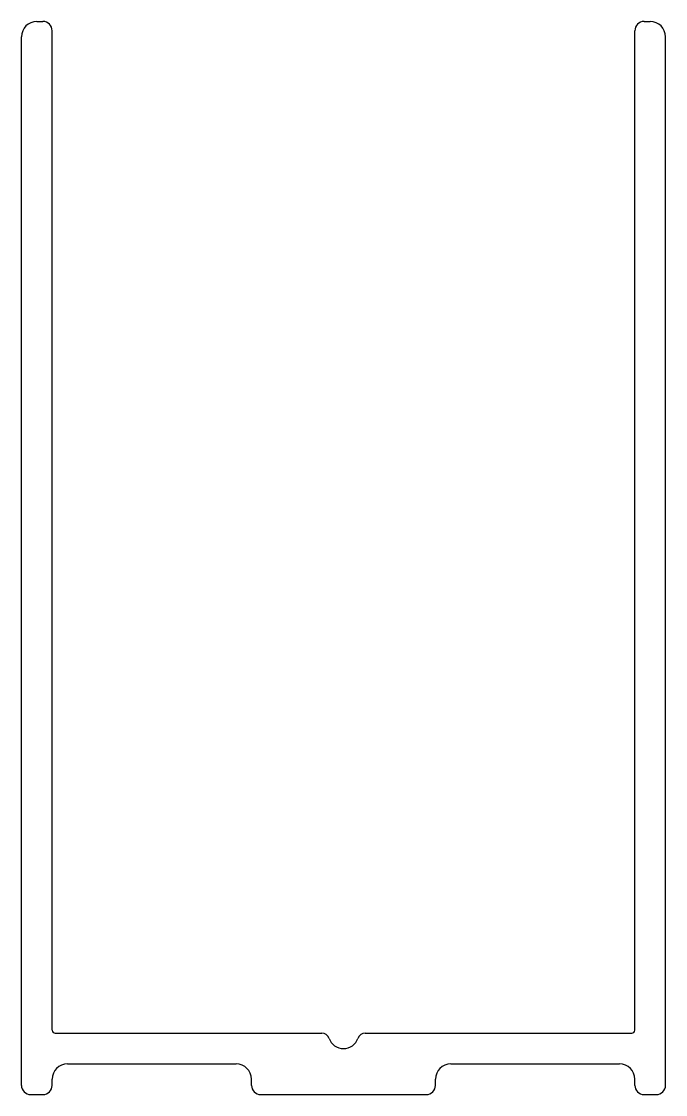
# Model space of a CAD drawing. Extents: x 1635 to 1656, y 1891.2 to 1926.2.
import ezdxf

# ---------------------------------------------------------------- set-up
doc = ezdxf.new("R2010")
doc.units = 0
doc.layers.get('0').update_dxf_attribs({"linetype": 'CONTINUOUS'})

msp = doc.modelspace()

# ---------------------------------------------------------------- linework, layer by layer
for p, q in [((1635.498, 1926.193), (1635.698, 1926.193)), ((1655.298, 1926.193), (1655.498, 1926.193)), ((1635.998, 1893.293), (1635.998, 1925.893)), ((1654.998, 1893.293), (1654.998, 1925.893)), ((1634.998, 1891.493), (1634.998, 1925.693)), ((1655.998, 1891.493), (1655.998, 1925.693)), ((1636.098, 1893.193), (1644.791, 1893.193)), ((1646.205, 1893.193), (1654.898, 1893.193)), ((1636.498, 1892.193), (1641.998, 1892.193)), ((1648.998, 1892.193), (1654.498, 1892.193)), ((1635.998, 1891.493), (1635.998, 1891.693)), ((1642.498, 1891.493), (1642.498, 1891.693)), ((1648.498, 1891.493), (1648.498, 1891.693)), ((1654.998, 1891.493), (1654.998, 1891.693)), ((1635.298, 1891.193), (1635.698, 1891.193)), ((1642.798, 1891.193), (1648.198, 1891.193)), ((1655.298, 1891.193), (1655.698, 1891.193))]:
    msp.add_line(p, q)
for centre, radius, start, end in [((1635.498, 1925.693), 0.5, 90, 180), ((1635.698, 1925.893), 0.3, 0, 90), ((1655.298, 1925.893), 0.3, 90, 180), ((1655.498, 1925.693), 0.5, 0, 90), ((1636.098, 1893.293), 0.1, 180, 270), ((1644.791, 1892.943), 0.25, 19.4712, 90), ((1646.205, 1892.943), 0.25, 90, 160.5288), ((1654.898, 1893.293), 0.1, 270, 360), ((1645.498, 1893.193), 0.5, 199.4712, 340.5288), ((1636.498, 1891.693), 0.5, 90, 180), ((1641.998, 1891.693), 0.5, 0, 90), ((1648.998, 1891.693), 0.5, 90, 180), ((1654.498, 1891.693), 0.5, 0, 90), ((1635.298, 1891.493), 0.3, 180, 270), ((1635.698, 1891.493), 0.3, 270, 0), ((1642.798, 1891.493), 0.3, 180, 270), ((1648.198, 1891.493), 0.3, 270, 0), ((1655.298, 1891.493), 0.3, 180, 270), ((1655.698, 1891.493), 0.3, 270, 0)]:
    msp.add_arc(centre, radius, start, end)

doc.saveas('drawing.dxf')
